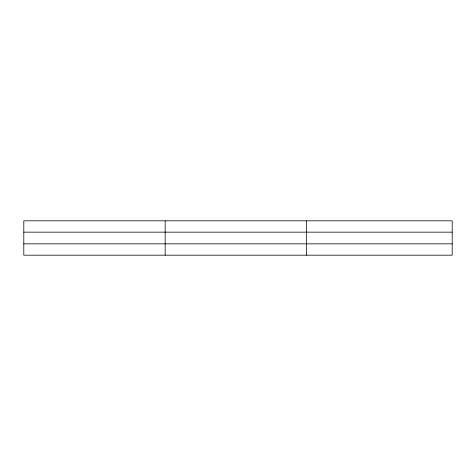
<?xml version="1.0" encoding="UTF-8"?>
<svg xmlns="http://www.w3.org/2000/svg" width="476" height="476" viewBox="0 0 476 476"><rect width="100%" height="100%" fill="white"/><g stroke="black" fill="none" stroke-linecap="round" stroke-linejoin="round"><path stroke-width="0.71" d="M165.172 220.816L165.172 255.184M306.544 220.816L306.544 255.184M452.2 232.157L452.2 220.816L23.8 220.816L23.8 255.184L452.2 255.184L452.2 232.157L23.8 232.157M23.8 243.843L452.2 243.843"/></g></svg>
